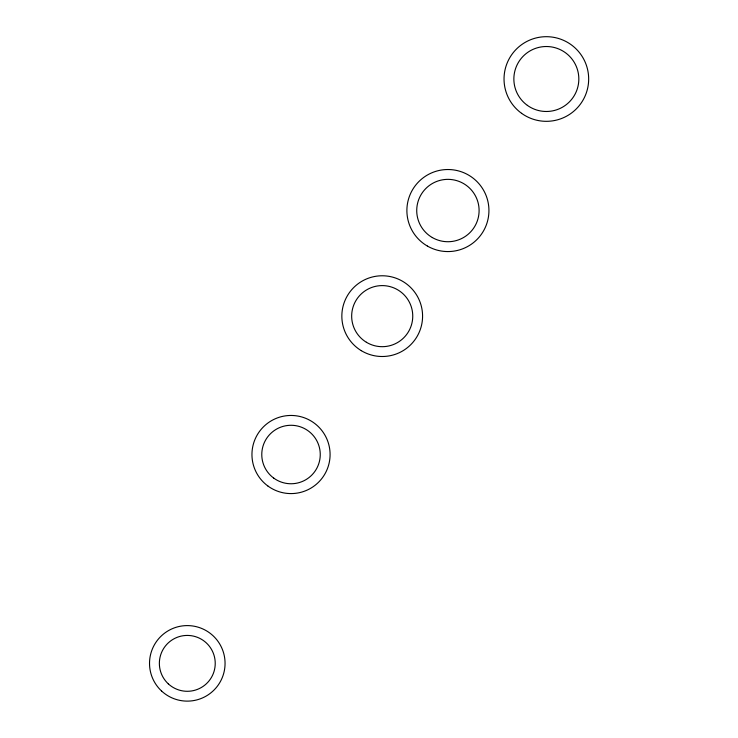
<?xml version="1.0" encoding="UTF-8"?>
<svg xmlns="http://www.w3.org/2000/svg" width="738" height="738" viewBox="0 0 738 738"><rect width="100%" height="100%" fill="white"/><g stroke="black" fill="none" stroke-linecap="round" stroke-linejoin="round"><path stroke-width="1.11" d="M273.706 478.086A29.243 29.243 0 0 0 320.08 457.726A29.243 29.243 0 0 0 279.259 427.745A29.243 29.243 0 0 0 273.706 478.086M267.894 486.01A39.068 39.068 0 0 0 329.849 458.805A39.068 39.068 0 0 0 275.311 418.75A39.068 39.068 0 0 0 267.894 486.01M168.31 683.858A27.943 27.943 0 0 0 214.537 669.55A27.943 27.943 0 0 0 179.03 636.673A27.943 27.943 0 0 0 168.31 683.858M161.631 691.072A37.767 37.767 0 0 0 224.121 671.728A37.767 37.767 0 0 0 176.124 627.282A37.767 37.767 0 0 0 161.631 691.072M366.38 342.257A30.535 30.535 0 0 0 412.745 316.796A30.535 30.535 0 0 0 367.515 289.37A30.535 30.535 0 0 0 366.38 342.257M361.288 350.661A40.369 40.369 0 0 0 422.57 316.999A40.369 40.369 0 0 0 362.782 280.754A40.369 40.369 0 0 0 361.288 350.661M432.32 237.553A31.19 31.19 0 0 0 479.1 210.542A31.19 31.19 0 0 0 432.32 183.531A31.19 31.19 0 0 0 432.32 237.553M427.403 246.068A41.014 41.014 0 0 0 488.934 210.542A41.014 41.014 0 0 0 427.403 175.017A41.014 41.014 0 0 0 427.403 246.068M527.356 105.359A32.49 32.49 0 0 0 578.666 82.278A32.49 32.49 0 0 0 533.02 49.372A32.49 32.49 0 0 0 527.356 105.359M521.609 113.338A42.315 42.315 0 0 0 588.454 83.265A42.315 42.315 0 0 0 528.989 40.415A42.315 42.315 0 0 0 521.609 113.338"/></g></svg>
